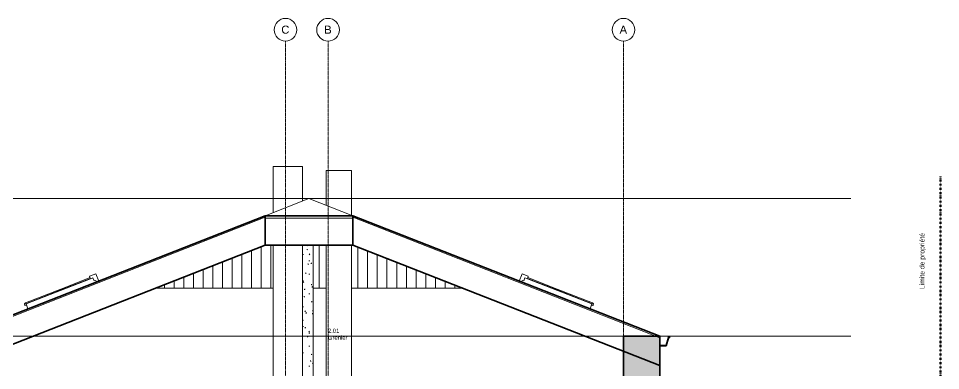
# Model space of a CAD drawing. Header units: millimetres. Extents: x -217 to 21357, y -4237 to 11619.
# Drawn here: x 7068 to 21357, y 6168 to 11619 of the extents above; entities that cross this region are included whole.
import ezdxf

# ---------------------------------------------------------------- set-up
doc = ezdxf.new("R2010")
doc.units = ezdxf.units.MM
for name, pattern in [('Center', [40, 10, -5, 20, -5]), ('CENTER_LINE', [5.5, 2.5, -1.5, 0, -1.5]), ('Grid Line', [22.225, 12.7, -3.175, 3.175, -3.175])]:
    doc.linetypes.add(name, pattern=pattern)
for name, color, linetype, lineweight in [('A-AREA-IDEN', 2, 'Continuous', 9), ('A-DETL', 90, 'Continuous', 9), ('A-FLOR-LEVL', 51, 'Continuous', 9), ('A-GLAZ', 151, 'Continuous', 9), ('A-ROOF', 132, 'Continuous', 9), ('A-ROOF-MCUT', 132, 'Continuous', 35), ('A-ROOF-PATT', 132, 'Continuous', 9), ('A-WALL', 113, 'Continuous', 9), ('A-WALL-PATT', 111, 'Continuous', 35), ('G-ANNO-TEXT', 231, 'Continuous', 9), ('S-COLS', 52, 'Continuous', 9), ('S-GRID', 1, 'Continuous', 9), ('S-GRID-IDEN', 1, 'Continuous', 9)]:
    doc.layers.add(name, color=color, linetype=linetype, lineweight=lineweight)
doc.styles.add('Arial_1', font='arial.ttf', dxfattribs={"height": 65})
doc.styles.add('Arial_2', font='arial.ttf', dxfattribs={"height": 75})
doc.styles.add('Arial_3', font='arial.ttf', dxfattribs={"height": 125})

# ---------------------------------------------------------------- blocks, each defined once
blk = doc.blocks.new('GGL_Ver_2_5 - GGL size 1140 x 1180 _CK02_-621406-Coupe BB')
at = {"layer": 'A-GLAZ'}
for p, q in [((14872, 7666), (14828, 7554)), ((14969, 7628), (14872, 7666)), ((14917, 7605), (14898, 7555)), ((14898, 7555), (14917, 7605)), ((14917, 7605), (14955, 7590)), ((14917, 7605), (14955, 7590)), ((14955, 7590), (14969, 7628)), ((14955, 7590), (15955, 7198)), ((14956, 7593), (15409, 7416)), ((14961, 7606), (15414, 7429)), ((14875, 7564), (14865, 7539)), ((14865, 7539), (14875, 7564)), ((14898, 7555), (14875, 7564)), ((14875, 7564), (14898, 7555)), ((15409, 7416), (15414, 7429)), ((15414, 7429), (15409, 7416)), ((15975, 7194), (15409, 7416)), ((15961, 7214), (15414, 7429)), ((15910, 7219), (15909, 7216)), ((15979, 7192), (15910, 7219)), ((15955, 7198), (15926, 7123)), ((15936, 7209), (15935, 7206)), ((15948, 7178), (15971, 7174)), ((15979, 7204), (15961, 7214)), ((15971, 7174), (15979, 7192)), ((15979, 7204), (15975, 7194))]:
    blk.add_line(p, q, dxfattribs=at)
blk = doc.blocks.new('GGL_Ver_2_5 - GGL size 1140 x 1180 _CK02_-621732-Coupe BB')
at = {"layer": 'A-GLAZ'}
for p, q in [((7185, 7198), (8185, 7590)), ((7726, 7429), (8179, 7606)), ((7731, 7416), (8184, 7593)), ((8268, 7666), (8171, 7628)), ((8171, 7628), (8185, 7590)), ((8185, 7590), (8223, 7605)), ((8185, 7590), (8223, 7605)), ((8242, 7555), (8223, 7605)), ((8223, 7605), (8242, 7555)), ((8312, 7554), (8268, 7666)), ((8265, 7564), (8242, 7555)), ((8242, 7555), (8265, 7564)), ((8275, 7539), (8265, 7564)), ((8265, 7564), (8275, 7539)), ((7731, 7416), (7165, 7194)), ((7726, 7429), (7179, 7214)), ((7726, 7429), (7731, 7416)), ((7731, 7416), (7726, 7429)), ((7230, 7219), (7161, 7192)), ((7179, 7214), (7161, 7204)), ((7165, 7194), (7161, 7204)), ((7161, 7192), (7169, 7174)), ((7169, 7174), (7192, 7178)), ((7214, 7123), (7185, 7198)), ((7205, 7206), (7204, 7209)), ((7231, 7216), (7230, 7219))]:
    blk.add_line(p, q, dxfattribs=at)
blk = doc.blocks.new('FP_2_10-Coupe BB')
at = {"layer": 'S-COLS'}
for p, q in [((11633, 7096), (11633, 7093)), ((11633, 7093), (11633, 7089)), ((11633, 6285), (11633, 6281)), ((11633, 6281), (11633, 6277)), ((11633, 6277), (11633, 6274)), ((11633, 6274), (11633, 6270))]:
    blk.add_line(p, q, dxfattribs=at)
blk = doc.blocks.new('Concrete Round - 220mm-667339-Coupe BB')
at = {"layer": 'S-COLS'}
blk.add_blockref('FP_2_10-Coupe BB', (0, 0), dxfattribs=at)
blk = doc.blocks.new('FP_2_12-Coupe BB')
at = {"layer": 'S-COLS'}
for p, q in [((11541, 8102), (11539, 8098)), ((11542, 8045), (11540, 8049)), ((11543, 8105), (11541, 8102)), ((11544, 8042), (11542, 8045)), ((11546, 8109), (11543, 8105)), ((11546, 8038), (11544, 8042)), ((11548, 8034), (11546, 8038)), ((11633, 5780), (11633, 8109)), ((11566, 7864), (11581, 7864)), ((11576, 7963), (11575, 7959)), ((11578, 7966), (11576, 7963)), ((11580, 7970), (11578, 7966)), ((11582, 7974), (11580, 7970)), ((11555, 7818), (11553, 7822)), ((11557, 7815), (11555, 7818)), ((11559, 7811), (11557, 7815)), ((11561, 7808), (11559, 7811)), ((11605, 7824), (11604, 7820)), ((11607, 7828), (11605, 7824)), ((11608, 7831), (11607, 7828)), ((11609, 7835), (11608, 7831)), ((11630, 7762), (11633, 7762)), ((11633, 7781), (11633, 7785)), ((11524, 7671), (11523, 7673)), ((11525, 7669), (11524, 7671)), ((11566, 7661), (11581, 7661)), ((11608, 7504), (11607, 7507)), ((11610, 7500), (11608, 7504)), ((11611, 7496), (11610, 7500)), ((11612, 7493), (11611, 7496)), ((11619, 7458), (11618, 7455)), ((11620, 7462), (11619, 7458)), ((11621, 7466), (11620, 7462)), ((11622, 7469), (11621, 7466)), ((11630, 7458), (11633, 7458)), ((11566, 7356), (11581, 7356)), ((11612, 7232), (11610, 7228)), ((11613, 7235), (11612, 7232)), ((11614, 7239), (11613, 7235)), ((11615, 7242), (11614, 7239)), ((11525, 7056), (11523, 7053)), ((11526, 7060), (11525, 7056)), ((11528, 7063), (11526, 7060)), ((11530, 7067), (11528, 7063)), ((11623, 7050), (11622, 7054)), ((11624, 7047), (11623, 7050)), ((11624, 7043), (11624, 7047)), ((11625, 7039), (11624, 7043)), ((11629, 7096), (11628, 7093)), ((11628, 7093), (11628, 7089)), ((11630, 7104), (11629, 7100)), ((11629, 7100), (11629, 7096)), ((11630, 7051), (11633, 7051)), ((11566, 6746), (11581, 6746)), ((11572, 6773), (11570, 6776)), ((11573, 6769), (11572, 6773)), ((11575, 6765), (11573, 6769)), ((11577, 6762), (11575, 6765)), ((11548, 6690), (11546, 6686)), ((11550, 6694), (11548, 6690)), ((11552, 6697), (11550, 6694)), ((11554, 6701), (11552, 6697)), ((11630, 6645), (11633, 6645)), ((11566, 6543), (11581, 6543)), ((11594, 6319), (11593, 6323)), ((11596, 6315), (11594, 6319)), ((11597, 6312), (11596, 6315)), ((11599, 6308), (11597, 6312)), ((11610, 6412), (11608, 6409)), ((11611, 6416), (11610, 6412)), ((11612, 6420), (11611, 6416)), ((11613, 6423), (11612, 6420)), ((11630, 6340), (11633, 6340)), ((11566, 6238), (11581, 6238)), ((11628, 6277), (11627, 6274)), ((11627, 6274), (11627, 6270)), ((11629, 6281), (11628, 6277)), ((11629, 6285), (11629, 6281)), ((11526, 6041), (11524, 6045)), ((11528, 6038), (11526, 6041)), ((11530, 6034), (11528, 6038)), ((11532, 6031), (11530, 6034)), ((11544, 5871), (11542, 5867)), ((11546, 5875), (11544, 5871)), ((11548, 5878), (11546, 5875)), ((11550, 5882), (11548, 5878)), ((11630, 5934), (11633, 5934)), ((11632, 5780), (11631, 5781))]:
    blk.add_line(p, q, dxfattribs=at)
blk = doc.blocks.new('FP_2_13-Coupe BB')
at = {"layer": 'S-COLS'}
for p, q in [((11468, 7966), (11483, 7966)), ((11518, 7680), (11516, 7683)), ((11520, 7676), (11518, 7680)), ((11523, 7673), (11520, 7676)), ((11470, 7567), (11468, 7564)), ((11468, 7559), (11483, 7559)), ((11471, 7571), (11470, 7567)), ((11482, 7541), (11480, 7545)), ((11484, 7537), (11482, 7541)), ((11486, 7534), (11484, 7537)), ((11488, 7530), (11486, 7534)), ((11507, 7432), (11505, 7428)), ((11495, 7314), (11493, 7318)), ((11497, 7311), (11495, 7314)), ((11499, 7307), (11497, 7311)), ((11501, 7421), (11499, 7418)), ((11501, 7303), (11499, 7307)), ((11503, 7425), (11501, 7421)), ((11505, 7428), (11503, 7425)), ((11468, 7153), (11483, 7153)), ((11509, 7087), (11506, 7091)), ((11511, 7084), (11509, 7087)), ((11513, 7080), (11511, 7084)), ((11515, 7076), (11513, 7080)), ((11523, 7053), (11522, 7052)), ((11473, 6949), (11471, 6952)), ((11475, 6945), (11473, 6949)), ((11477, 6941), (11475, 6945)), ((11479, 6938), (11477, 6941)), ((11468, 6848), (11483, 6848)), ((11511, 6829), (11508, 6825)), ((11513, 6832), (11511, 6829)), ((11515, 6836), (11513, 6832)), ((11517, 6840), (11515, 6836)), ((11468, 6442), (11483, 6442)), ((11468, 6349), (11468, 6350)), ((11470, 6345), (11468, 6349)), ((11468, 6035), (11483, 6035)), ((11507, 6010), (11505, 6006)), ((11509, 6013), (11507, 6010)), ((11511, 6017), (11509, 6013)), ((11513, 6021), (11511, 6017))]:
    blk.add_line(p, q, dxfattribs=at)
blk = doc.blocks.new('Concrete Round - 220mm-V11-Coupe BB')
at = {"layer": 'S-COLS'}
for name in ['FP_2_12-Coupe BB', 'FP_2_13-Coupe BB']:
    blk.add_blockref(name, (0, 0), dxfattribs=at)
blk = doc.blocks.new('Quadrillage - M_Grid Head - Circle_3_5-489728-Coupe BB')
at = {"layer": 'S-GRID-IDEN'}
blk.add_circle((16443, 11444), 175, dxfattribs=at)

msp = doc.modelspace()

# ---------------------------------------------------------------- hatches: boundary and pattern name
at = {"layer": 'A-ROOF-PATT'}
h = msp.add_hatch(dxfattribs=at)
h.set_pattern_fill('FP2_8', color=256, style=0, pattern_type=2)
h.set_pattern_definition([(90, (9028.69, 11809.74), (-150, 9e-15), [])])
h.paths.add_polyline_path([(13943.47, 7444.84), (12249.453, 8108.718), (12227.509, 8108.718), (12227.509, 7444.84), (12955.541, 7444.84)])
h.paths.add_polyline_path([(11837.509, 7444.84), (11837.509, 8108.718), (11632.509, 8108.718), (11632.509, 7444.84)])
h.paths.add_polyline_path([(10890.565, 7444.84), (11017.509, 7444.84), (11017.509, 8108.718), (10890.565, 8108.718), (9196.548, 7444.84), (10022.851, 7444.84)])
at = {"layer": 'A-WALL-PATT', "lineweight": 9}
msp.add_hatch(color=256, dxfattribs=at).paths.add_polyline_path([(16442.509, 5780), (17005.509, 5780), (17005.509, 6700), (16442.509, 6700), (16442.509, 6031.45)])

# ---------------------------------------------------------------- linework, layer by layer
at = {"layer": 'A-DETL', "linetype": 'CENTER_LINE', "lineweight": 50}
msp.add_line((21356.809, 9169.905), (21356.809, -3130.095), dxfattribs=at)
at = {"layer": 'A-FLOR-LEVL', "linetype": 'Center'}
for p, q in [((1049.785, 8830.149), (19966.508, 8830.149)), ((1049.785, 6700), (19966.508, 6700))]:
    msp.add_line(p, q, dxfattribs=at)
at = {"layer": 'A-ROOF'}
for p, q in [((10890.565, 8563.878), (11570.009, 8830.149)), ((10890.565, 8563.878), (11570.009, 8830.149)), ((11570.009, 8830.149), (12249.453, 8563.878)), ((11570.009, 8830.149), (12249.453, 8563.878)), ((6134.509, 6676.371), (10890.565, 8540.249)), ((10890.565, 8528.829), (12249.453, 8528.829)), ((12249.453, 8540.249), (17005.509, 6676.371)), ((9196.548, 7444.84), (10890.565, 8108.718)), ((12249.453, 8108.718), (13943.47, 7444.84)), ((9196.548, 7446.751), (9196.548, 7444.84)), ((11017.509, 7444.84), (9196.548, 7444.84)), ((11837.509, 7444.84), (11632.509, 7444.84)), ((13943.47, 7444.84), (12227.509, 7444.84)), ((13943.47, 7444.84), (13943.47, 7446.751))]:
    msp.add_line(p, q, dxfattribs=at)
at = {"layer": 'A-ROOF', "lineweight": 35}
for p, q in [((10890.565, 8563.878), (6134.509, 6700)), ((10890.565, 8110.629), (10890.565, 8563.878)), ((10890.565, 8563.878), (10890.565, 8108.718)), ((12249.453, 8563.878), (10890.565, 8563.878)), ((17005.509, 6700), (12249.453, 8563.878)), ((12249.453, 8563.878), (12249.453, 8110.629)), ((12249.453, 8108.718), (12249.453, 8563.878)), ((6134.509, 6246.751), (10890.565, 8110.629)), ((10890.565, 8108.718), (12249.453, 8108.718)), ((12249.453, 8110.629), (17005.509, 6246.751))]:
    msp.add_line(p, q, dxfattribs=at)
at = {"layer": 'A-ROOF-MCUT'}
for p, q in [((17008.684, 6700), (17005.509, 6700)), ((17008.684, 6553.263), (17008.684, 6700)), ((17140.447, 6677.775), (17102.347, 6553.263)), ((17104.709, 6550.088), (17142.809, 6674.6)), ((17152.334, 6677.775), (17140.447, 6677.775)), ((17155.509, 6687.3), (17142.809, 6687.3)), ((17142.809, 6687.3), (17142.809, 6684.125)), ((17142.809, 6684.125), (17152.334, 6684.125)), ((17142.809, 6674.6), (17155.509, 6674.6)), ((17152.334, 6684.125), (17152.334, 6677.775)), ((17155.509, 6674.6), (17155.509, 6687.3)), ((17005.509, 6550.088), (17104.709, 6550.088)), ((17102.347, 6553.263), (17008.684, 6553.263))]:
    msp.add_line(p, q, dxfattribs=at)
at = {"layer": 'A-WALL'}
for p, q in [((11017.509, 8613.627), (11017.509, 9327)), ((11467.509, 9327), (11017.509, 9327)), ((11467.509, 8789.98), (11467.509, 9327)), ((11837.509, 8725.317), (11837.509, 9262.3)), ((12227.509, 9262.3), (11837.509, 9262.3)), ((12227.509, 8572.478), (12227.509, 9262.3)), ((11017.509, 5780), (11017.509, 8108.718)), ((11467.509, 5780), (11467.509, 8108.718)), ((11837.509, 5780), (11837.509, 8108.718)), ((12227.509, 5780), (12227.509, 8108.718)), ((11017.509, 6700), (7291.064, 6700)), ((11837.509, 6700), (11632.509, 6700)), ((15848.954, 6700), (12227.509, 6700))]:
    msp.add_line(p, q, dxfattribs=at)
at = {"layer": 'A-WALL', "lineweight": 35}
for p, q in [((16442.509, 6700), (16442.509, 5780)), ((17005.509, 6700), (16442.509, 6700)), ((17005.509, 2342.5), (17005.509, 6700))]:
    msp.add_line(p, q, dxfattribs=at)
at = {"layer": 'S-GRID', "linetype": 'Grid Line'}
for p, q in [((11205.009, -2344.8), (11205.009, 11268.549)), ((11865.009, -2344.8), (11865.009, 11268.549)), ((16442.509, -2344.8), (16442.509, 11268.549))]:
    msp.add_line(p, q, dxfattribs=at)

# ---------------------------------------------------------------- block references
at = {"layer": 'A-GLAZ'}
for name in ['GGL_Ver_2_5 - GGL size 1140 x 1180 _CK02_-621732-Coupe BB', 'GGL_Ver_2_5 - GGL size 1140 x 1180 _CK02_-621406-Coupe BB']:
    msp.add_blockref(name, (0, 0), dxfattribs=at)
at = {"layer": 'S-COLS'}
for name in ['Concrete Round - 220mm-V11-Coupe BB', 'Concrete Round - 220mm-667339-Coupe BB']:
    msp.add_blockref(name, (0, 0), dxfattribs=at)
at = {"layer": 'S-GRID-IDEN'}
for p in [(-5237.5, 0), (-4577.5, 0), (0, 0)]:
    msp.add_blockref('Quadrillage - M_Grid Head - Circle_3_5-489728-Coupe BB', p, dxfattribs=at)

# ---------------------------------------------------------------- texts
at = {"layer": 'A-AREA-IDEN', "char_height": 65, "attachment_point": 1, "style": 'Arial_1'}
for s, insert, width in [('2.01', (11863.861, 6815.417), 212.44719), ('Grenier', (11864.438, 6708.783), 360.75937)]:
    msp.add_mtext(s, dxfattribs=dict(at, insert=insert, width=width))
at = {"layer": 'G-ANNO-TEXT', "color": 7, "insert": (21032.385, 7429.357), "char_height": 75, "width": 1042.19375, "attachment_point": 1, "rotation": 90, "style": 'Arial_2'}
msp.add_mtext('Limite de propriété', dxfattribs=at)

# ---------------------------------------------------------------- next in the draw order: texts
at = {"layer": 'S-GRID-IDEN', "char_height": 125, "attachment_point": 1, "style": 'Arial_3', "bg_fill": 3, "box_fill_scale": 1.25, "bg_fill_color": 256, "bg_fill_true_color": 13158600, "bg_fill_transparency": 0}
for s, insert, width in [('C', (11140.448, 11507.759), 152.32062), ('B', (11805.448, 11507.759), 140.29531), ('A', (16382.948, 11507.759), 140.29531)]:
    msp.add_mtext(s, dxfattribs=dict(at, insert=insert, width=width))

doc.saveas('drawing.dxf')
